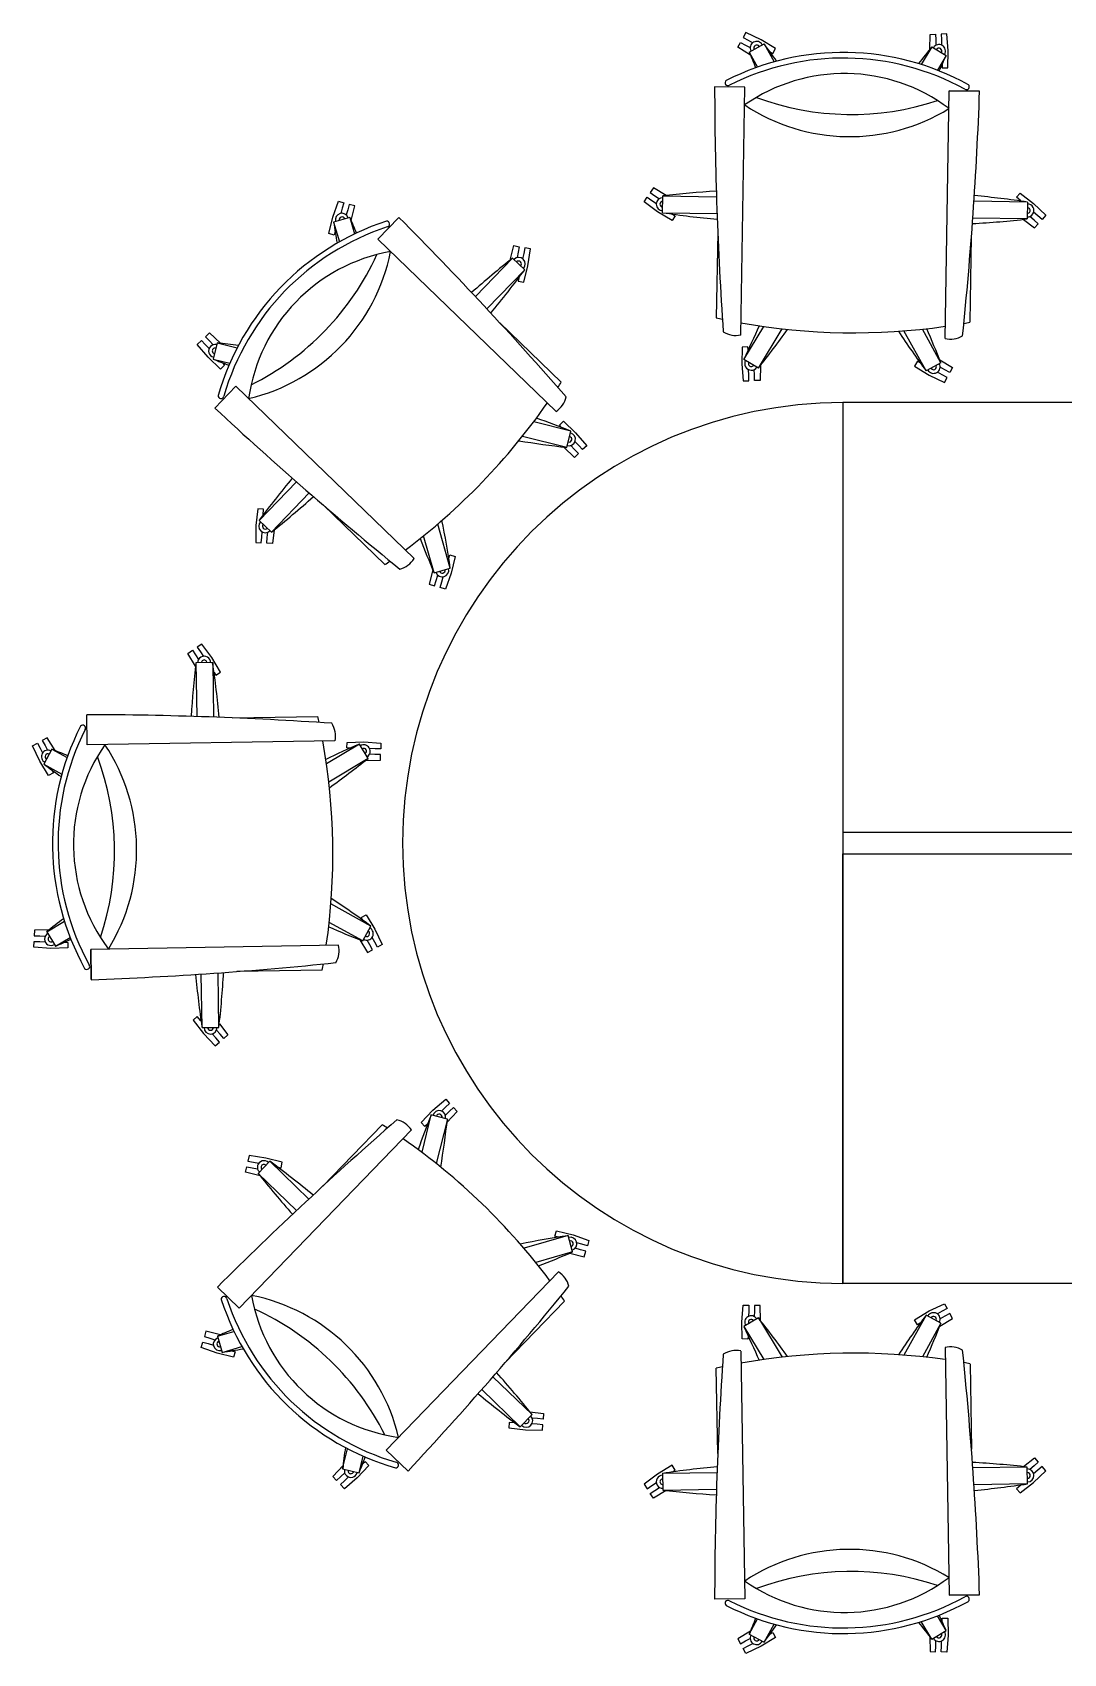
# Model space of a CAD drawing. Header units: millimetres. Extents: x 10079 to 35171, y 5151 to 19853.
# Drawn here: x 26726 to 28646, y 5381 to 8400 of the extents above; entities that cross this region are included whole.
import ezdxf

# ---------------------------------------------------------------- set-up
doc = ezdxf.new("R2010")
doc.units = ezdxf.units.MM

msp = doc.modelspace()

# ---------------------------------------------------------------- linework, layer by layer
at = {"color": 18, "linetype": 'ByBlock', "lineweight": -2, "true_color": 0x000000}
for p, q in [((28054.3, 8399.8), (28049.3, 8390.5)), ((28082.8, 8386.2), (28054.3, 8399.8)), ((28396.9, 8368.5), (28397.4, 8396.2)), ((28397.4, 8396.2), (28407.9, 8396.5)), ((28407.9, 8396.5), (28408.2, 8386)), ((28428.9, 8397.1), (28418.4, 8396.8)), ((28418.4, 8396.8), (28418.7, 8386.3)), ((28431.4, 8365.6), (28428.9, 8397.1)), ((28039.3, 8372.1), (28044.3, 8381.3)), ((28063, 8357.7), (28039.3, 8372.1)), ((28044.3, 8381.3), (28053.6, 8376.3)), ((28049.3, 8390.5), (28058.6, 8385.6)), ((28053.6, 8376.3), (28062.5, 8371.5)), ((28058.6, 8385.6), (28067.5, 8380.7)), ((28060.8, 8363.3), (28088.3, 8378.6)), ((28060.8, 8363.3), (28076.3, 8335.3)), ((28109.7, 8369.9), (28082.8, 8386.2)), ((28088.3, 8378.6), (28107, 8345)), ((28099.3, 8363.5), (28104.8, 8360.6)), ((28104.8, 8360.6), (28109.7, 8369.9)), ((28400.6, 8373.2), (28380.8, 8340.3)), ((28400.6, 8373.2), (28427.6, 8357)), ((28408.2, 8386), (28408.5, 8375.8)), ((28418.7, 8386.3), (28419, 8376.1)), ((28430.7, 8334.1), (28431.4, 8365.6)), ((28427.6, 8357), (28411.1, 8329.6)), ((28420.1, 8340), (28420.2, 8333.8)), ((28420.2, 8333.8), (28430.7, 8334.1)), ((28052.8, 8297.7), (27996.3, 8298.7)), ((28044.9, 7836.3), (28052.8, 8297.7)), ((28425.4, 7829.8), (28433.3, 8291.2)), ((28433.3, 8291.2), (28489.8, 8290.2)), ((28489.8, 8290.2), (28433.3, 8291.2)), ((27864.8, 8084.1), (27870.6, 8092.9)), ((27870.6, 8092.9), (27879.3, 8087.1)), ((27882.2, 8110.4), (27876.4, 8101.6)), ((27876.4, 8101.6), (27885.1, 8095.8)), ((27906, 8096.2), (27882.2, 8110.4)), ((27885.1, 8095.8), (27893.6, 8090.2)), ((27899.5, 8064.1), (27900, 8095.6)), ((27900, 8095.6), (27999.7, 8093.9)), ((28558.5, 8092.8), (28565.4, 8100.7)), ((28566.4, 8085.9), (28558.5, 8092.8)), ((28565.4, 8100.7), (28590.2, 8081.2)), ((27285.4, 8055.9), (27295.9, 8085.6)), ((27295.9, 8085.6), (27306, 8082.6)), ((27302.9, 8072.6), (27300, 8062.9)), ((27306, 8082.6), (27302.9, 8072.6)), ((27313, 8069.6), (27310.1, 8059.9)), ((27316, 8079.6), (27313, 8069.6)), ((27326.1, 8076.6), (27316, 8079.6)), ((27319.5, 8049.8), (27326.1, 8076.6)), ((27890.1, 8065.4), (27864.8, 8084.1)), ((27879.3, 8087.1), (27887.8, 8081.5)), ((27917.2, 8049.3), (27890.1, 8065.4)), ((27899.5, 8064.1), (28000.8, 8062.3)), ((27917.9, 8061.4), (27923.1, 8058)), ((28579.1, 8083.9), (28479.3, 8085.6)), ((28566.7, 8085.7), (28566.4, 8085.9)), ((28579.1, 8083.9), (28578.5, 8052.4)), ((28590.2, 8081.2), (28612.9, 8059.3)), ((28598.1, 8058.3), (28590.4, 8065)), ((27277.9, 8025.3), (27285.4, 8055.9)), ((27317.1, 8055.3), (27286.8, 8046.6)), ((27286.8, 8046.6), (27297.4, 8009.6)), ((27317.1, 8055.3), (27325.9, 8024.5)), ((27369.1, 8014.6), (27408.4, 8055.2)), ((27923.1, 8058), (27917.2, 8049.3)), ((28578.5, 8052.4), (28477.2, 8054.2)), ((28571.8, 8051.7), (28592.2, 8035.6)), ((28591.2, 8050.4), (28583.5, 8057.1)), ((28599.1, 8043.5), (28591.2, 8050.4)), ((28592.2, 8035.6), (28599.1, 8043.5)), ((28606, 8051.4), (28598.1, 8058.3)), ((28612.9, 8059.3), (28606, 8051.4)), ((27287.9, 8022.3), (27277.9, 8025.3)), ((27289.7, 8028.2), (27287.9, 8022.3)), ((27701, 7693.9), (27369.1, 8014.6)), ((27615.4, 7975.9), (27622.2, 8002.7)), ((27622.2, 8002.7), (27632.5, 8000.6)), ((27632.5, 8000.6), (27630.4, 7990.3)), ((28002.2, 8027.3), (27999.4, 7868.1)), ((28471.9, 7860), (28474.6, 8019.2)), ((27620.1, 7979.6), (27550.8, 7907.9)), ((27642.8, 7957.8), (27620.1, 7979.6)), ((27630.4, 7990.3), (27628.4, 7980.4)), ((27640.7, 7988.3), (27638.7, 7978.3)), ((27642.8, 7998.5), (27640.7, 7988.3)), ((27653.1, 7996.5), (27642.8, 7998.5)), ((27648.4, 7965.3), (27653.1, 7996.5)), ((27642.8, 7957.8), (27572.3, 7884.9)), ((27631.6, 7942.8), (27630.4, 7936.8)), ((27640.7, 7934.7), (27648.4, 7965.3)), ((27630.4, 7936.8), (27640.7, 7934.7)), ((27596.1, 7859.1), (27710.7, 7748.5)), ((28050.9, 7791), (28087.7, 7852.2)), ((27032.9, 7818.8), (27040.6, 7826)), ((27053.4, 7794.9), (27032.9, 7818.8)), ((27040.6, 7826), (27047.8, 7818.4)), ((27055.8, 7840.5), (27048.2, 7833.2)), ((27048.2, 7833.2), (27055.4, 7825.6)), ((27055.4, 7825.6), (27062.4, 7818.2)), ((27075.8, 7821.3), (27055.8, 7840.5)), ((27069.8, 7822), (27062.2, 7791.5)), ((27069.8, 7822), (27107.1, 7812.7)), ((28078, 7774.8), (28121.8, 7847.8)), ((28390.2, 7769.4), (28348.9, 7844)), ((28417.8, 7784.7), (28383.1, 7847.1)), ((27047.8, 7818.4), (27054.7, 7811)), ((27076.2, 7773), (27053.4, 7794.9)), ((27062.2, 7791.5), (27093.2, 7783.7)), ((28047.8, 7813.9), (28047.1, 7782.4)), ((28058.3, 7814.2), (28047.8, 7813.9)), ((28078, 7774.8), (28050.9, 7791)), ((28058.5, 7808), (28058.3, 7814.2)), ((28415.5, 7790.3), (28439.2, 7775.9)), ((27083.8, 7780.2), (27076.2, 7773)), ((27079.6, 7784.7), (27083.8, 7780.2)), ((28047.1, 7782.4), (28049.6, 7750.9)), ((28059.8, 7761.7), (28059.5, 7771.9)), ((28060.1, 7751.2), (28059.8, 7761.7)), ((28070.3, 7762), (28070, 7772.2)), ((28070.6, 7751.5), (28070.3, 7762)), ((28081.7, 7779.5), (28081.1, 7751.8)), ((28373.8, 7787.4), (28368.8, 7778.1)), ((28368.8, 7778.1), (28395.8, 7761.8)), ((28379.2, 7784.5), (28373.8, 7787.4)), ((28417.8, 7784.7), (28390.2, 7769.4)), ((28395.8, 7761.8), (28424.2, 7748.2)), ((28420, 7762.4), (28411.1, 7767.3)), ((28425, 7771.7), (28416, 7776.5)), ((28429.2, 7757.5), (28420, 7762.4)), ((28434.2, 7766.7), (28425, 7771.7)), ((28439.2, 7775.9), (28434.2, 7766.7)), ((27104.7, 7740.9), (27065.4, 7700.3)), ((27065.4, 7700.3), (27104.7, 7740.9)), ((27436.5, 7420.2), (27104.7, 7740.9)), ((28049.6, 7750.9), (28060.1, 7751.2)), ((28081.1, 7751.8), (28070.6, 7751.5)), ((28424.2, 7748.2), (28429.2, 7757.5)), ((27728.8, 7657.5), (27659.5, 7674.8)), ((27707.1, 7668.7), (27714.8, 7676)), ((27711.4, 7664.3), (27707.1, 7668.7)), ((27714.8, 7676), (27737.5, 7654.1)), ((27721.1, 7627), (27638.4, 7647.6)), ((27721.1, 7627), (27728.8, 7657.5)), ((27743.2, 7630.6), (27736.2, 7637.9)), ((27737.5, 7654.1), (27758, 7630.2)), ((27715.2, 7627.7), (27735.1, 7608.5)), ((27735.6, 7623.4), (27728.6, 7630.7)), ((27735.1, 7608.5), (27742.8, 7615.7)), ((27742.8, 7615.7), (27735.6, 7623.4)), ((27750.4, 7622.9), (27743.2, 7630.6)), ((27758, 7630.2), (27750.4, 7622.9)), ((27148.2, 7491.2), (27217.5, 7563)), ((27170.8, 7469.3), (27241.3, 7542.2)), ((27382.3, 7408.7), (27267.8, 7519.3)), ((27145.9, 7512.8), (27142.2, 7481.5)), ((27156.4, 7512.1), (27145.9, 7512.8)), ((27148.2, 7491.2), (27170.8, 7469.3)), ((27155.7, 7501.6), (27156.4, 7512.1)), ((27155.7, 7501.3), (27155.7, 7501.6)), ((27142.2, 7481.5), (27141.6, 7449.9)), ((27152.1, 7449.2), (27152.8, 7459.7)), ((27152.8, 7459.7), (27153.5, 7469.8)), ((27162.6, 7448.5), (27163.3, 7459)), ((27163.3, 7459), (27164, 7469.1)), ((27176.1, 7473.6), (27173.1, 7447.8)), ((27473.8, 7393.7), (27454.2, 7462.3)), ((27504.1, 7402.4), (27480.6, 7484.3)), ((27141.6, 7449.9), (27152.1, 7449.2)), ((27173.1, 7447.8), (27162.6, 7448.5)), ((27501.3, 7420.8), (27503, 7426.7)), ((27503, 7426.7), (27513.1, 7423.7)), ((27471.5, 7399.2), (27464.9, 7372.4)), ((27473.8, 7393.7), (27504.1, 7402.4)), ((27513.1, 7423.7), (27505.6, 7393.1)), ((27464.9, 7372.4), (27474.9, 7369.4)), ((27474.9, 7369.4), (27477.9, 7379.4)), ((27477.9, 7379.4), (27480.8, 7389.1)), ((27485, 7366.3), (27488, 7376.4)), ((27495.1, 7363.3), (27485, 7366.3)), ((27488, 7376.4), (27490.9, 7386.1)), ((27505.6, 7393.1), (27495.1, 7363.3)), ((27015.3, 7243.4), (27024, 7249.2)), ((27024, 7249.2), (27029.8, 7240.5)), ((27041.5, 7260.9), (27032.7, 7255)), ((27032.7, 7255), (27038.6, 7246.3)), ((27038.6, 7246.3), (27044.2, 7237.9)), ((27060.2, 7235.5), (27041.5, 7260.9)), ((27029.4, 7219.7), (27015.3, 7243.4)), ((27029.8, 7240.5), (27035.4, 7232.1)), ((27061.6, 7226.2), (27030.1, 7225.6)), ((27030.1, 7225.6), (27031.8, 7125.9)), ((27076.4, 7208.4), (27060.2, 7235.5)), ((27061.6, 7226.2), (27063.3, 7124.8)), ((27064.2, 7207.7), (27067.6, 7202.6)), ((27067.6, 7202.6), (27076.4, 7208.4)), ((26827.9, 7072.9), (26826.9, 7129.3)), ((27098.3, 7123.5), (27257.5, 7126.2)), ((26725.8, 7071.3), (26735.1, 7076.3)), ((26739.4, 7042.9), (26725.8, 7071.3)), ((26735.1, 7076.3), (26740.1, 7067.1)), ((26740.1, 7067.1), (26744.9, 7058.2)), ((26753.6, 7086.3), (26744.3, 7081.3)), ((26744.3, 7081.3), (26749.3, 7072.1)), ((26762.3, 7064.9), (26747, 7037.3)), ((26749.3, 7072.1), (26754.1, 7063.1)), ((26767.9, 7062.6), (26753.6, 7086.3)), ((26762.3, 7064.9), (26790.3, 7049.3)), ((27289.3, 7080.8), (26827.9, 7072.9)), ((27334.7, 7074.7), (27273.4, 7037.9)), ((27311.4, 7067.3), (27311.7, 7077.8)), ((27317.6, 7067.2), (27311.4, 7067.3)), ((27311.7, 7077.8), (27343.3, 7078.5)), ((27350.9, 7047.7), (27334.7, 7074.7)), ((27343.3, 7078.5), (27374.7, 7076)), ((27363.9, 7065.8), (27353.8, 7066.1)), ((27374.4, 7065.5), (27363.9, 7065.8)), ((27374.7, 7076), (27374.4, 7065.5)), ((26755.8, 7015.9), (26739.4, 7042.9)), ((26747, 7037.3), (26780.7, 7018.7)), ((27350.9, 7047.7), (27277.8, 7003.8)), ((27346.2, 7044), (27373.8, 7044.5)), ((27363.6, 7055.3), (27353.5, 7055.6)), ((27374.1, 7055), (27363.6, 7055.3)), ((27373.8, 7044.5), (27374.1, 7055)), ((26765, 7020.9), (26755.8, 7015.9)), ((26762.1, 7026.3), (26765, 7020.9)), ((27356.2, 6735.4), (27281.7, 6776.8)), ((26752.4, 6725.1), (26785.4, 6744.9)), ((27341, 6707.9), (27278.5, 6742.5)), ((27338.2, 6751.9), (27347.5, 6756.8)), ((27341.2, 6746.4), (27338.2, 6751.9)), ((27341, 6707.9), (27356.2, 6735.4)), ((27347.5, 6756.8), (27363.8, 6729.9)), ((26728.6, 6696.7), (26728.9, 6707.2)), ((26728.9, 6707.2), (26739.4, 6706.9)), ((26729.5, 6728.2), (26729.2, 6717.7)), ((26729.2, 6717.7), (26739.7, 6717.4)), ((26757.1, 6728.8), (26729.5, 6728.2)), ((26739.4, 6706.9), (26749.5, 6706.6)), ((26739.7, 6717.4), (26749.8, 6717.1)), ((26752.4, 6725.1), (26768.6, 6698)), ((26768.6, 6698), (26796.1, 6714.5)), ((26785.7, 6705.6), (26791.8, 6705.4)), ((26791.8, 6705.4), (26791.5, 6694.9)), ((27335.4, 6710.1), (27349.7, 6686.4)), ((27354, 6700.7), (27349.1, 6709.6)), ((27363.2, 6705.7), (27358.4, 6714.6)), ((27368.2, 6696.4), (27363.2, 6705.7)), ((27363.8, 6729.9), (27377.4, 6701.4)), ((26760, 6694.2), (26728.6, 6696.7)), ((26791.5, 6694.9), (26760, 6694.2)), ((27295.8, 6700.2), (26834.4, 6692.3)), ((26834.4, 6692.3), (26835.4, 6635.9)), ((26835.4, 6635.9), (26834.4, 6692.3)), ((27349.7, 6686.4), (27358.9, 6691.4)), ((27358.9, 6691.4), (27354, 6700.7)), ((27377.4, 6701.4), (27368.2, 6696.4)), ((27041.7, 6546.6), (27040, 6646.3)), ((27073.2, 6547.1), (27071.5, 6648.5)), ((27265.7, 6653.8), (27106.4, 6651)), ((27032.8, 6567.1), (27024.9, 6560.2)), ((27024.9, 6560.2), (27044.4, 6535.4)), ((27039.7, 6559.2), (27032.8, 6567.1)), ((27039.9, 6559), (27039.7, 6559.2)), ((27074, 6553.8), (27090, 6533.4)), ((27041.7, 6546.6), (27073.2, 6547.1)), ((27044.4, 6535.4), (27066.3, 6512.7)), ((27067.3, 6527.6), (27060.6, 6535.2)), ((27074.2, 6519.6), (27067.3, 6527.6)), ((27075.2, 6534.5), (27068.6, 6542.1)), ((27082.1, 6526.5), (27075.2, 6534.5)), ((27090, 6533.4), (27082.1, 6526.5)), ((27066.3, 6512.7), (27074.2, 6519.6)), ((27471.5, 6392.7), (27495.5, 6413.1)), ((27502.7, 6405.5), (27495.1, 6398.3)), ((27495.5, 6413.1), (27502.7, 6405.5)), ((27449.7, 6369.9), (27471.5, 6392.7)), ((27456.9, 6362.3), (27449.7, 6369.9)), ((27468.1, 6383.9), (27450.8, 6314.6)), ((27498.7, 6376.3), (27468.1, 6383.9)), ((27498.7, 6376.3), (27478, 6293.5)), ((27495.1, 6398.3), (27487.7, 6391.3)), ((27502.3, 6390.7), (27494.9, 6383.7)), ((27498, 6370.3), (27517.1, 6390.2)), ((27509.9, 6397.9), (27502.3, 6390.7)), ((27517.1, 6390.2), (27509.9, 6397.9)), ((27431.7, 6356.1), (27111.1, 6024.3)), ((27266.5, 6251.2), (27377.2, 6365.8)), ((27461.4, 6366.5), (27456.9, 6362.3)), ((27122.9, 6277.3), (27125, 6287.6)), ((27125, 6287.6), (27135.3, 6285.6)), ((27129.2, 6308.2), (27127.1, 6297.9)), ((27127.1, 6297.9), (27137.4, 6295.9)), ((27160.4, 6303.5), (27129.2, 6308.2)), ((27135.3, 6285.6), (27145.2, 6283.6)), ((27137.4, 6295.9), (27147.3, 6293.9)), ((27167.9, 6297.9), (27146, 6275.2)), ((27190.9, 6295.8), (27160.4, 6303.5)), ((27167.9, 6297.9), (27240.8, 6227.4)), ((27182.8, 6286.7), (27188.8, 6285.5)), ((27188.8, 6285.5), (27190.9, 6295.8)), ((27149.7, 6270.5), (27122.9, 6277.3)), ((27146, 6275.2), (27217.7, 6205.9)), ((27723.3, 6159.2), (27641.3, 6135.8)), ((27698.9, 6158.1), (27701.9, 6168.2)), ((27701.9, 6168.2), (27732.6, 6160.7)), ((27731.9, 6129), (27723.3, 6159.2)), ((27732.6, 6160.7), (27762.3, 6150.2)), ((27731.9, 6129), (27663.3, 6109.3)), ((27704.8, 6156.4), (27698.9, 6158.1)), ((27746.2, 6133.1), (27736.5, 6136)), ((27749.2, 6143.1), (27739.5, 6146)), ((27756.3, 6130.1), (27746.2, 6133.1)), ((27759.3, 6140.1), (27749.2, 6143.1)), ((27753.3, 6120), (27756.3, 6130.1)), ((27762.3, 6150.2), (27759.3, 6140.1)), ((27726.4, 6126.6), (27753.3, 6120)), ((27705.4, 6091.6), (27384.8, 5759.8)), ((27111.1, 6024.3), (27070.5, 6063.5)), ((27717, 6037.4), (27606.3, 5922.9)), ((28047.1, 5998.4), (28049.6, 6029.8)), ((28049.6, 6029.8), (28060.1, 6029.5)), ((28059.8, 6019), (28059.5, 6008.9)), ((28060.1, 6029.5), (28059.8, 6019)), ((28070.3, 6018.7), (28070, 6008.6)), ((28070.6, 6029.2), (28070.3, 6018.7)), ((28081.1, 6028.9), (28070.6, 6029.2)), ((28081.7, 6001.3), (28081.1, 6028.9)), ((28390.2, 6011.4), (28348.9, 5936.8)), ((28368.8, 6002.6), (28395.8, 6018.9)), ((28417.8, 5996.1), (28390.2, 6011.4)), ((28395.8, 6018.9), (28424.2, 6032.5)), ((28420, 6018.3), (28411.1, 6013.5)), ((28425, 6009.1), (28416, 6004.3)), ((28429.2, 6023.3), (28420, 6018.3)), ((28424.2, 6032.5), (28429.2, 6023.3)), ((28434.2, 6014.1), (28425, 6009.1)), ((28439.2, 6004.8), (28434.2, 6014.1)), ((27049, 5981.2), (27046, 5971.1)), ((27075.9, 5974.6), (27049, 5981.2)), ((27070.3, 5972.2), (27101.1, 5981)), ((28047.8, 5966.8), (28047.1, 5998.4)), ((28078, 6006), (28050.9, 5989.8)), ((28050.9, 5989.8), (28087.7, 5928.6)), ((28078, 6006), (28121.8, 5932.9)), ((28373.8, 5993.4), (28368.8, 6002.6)), ((28379.2, 5996.3), (28373.8, 5993.4)), ((28417.8, 5996.1), (28383.1, 5933.6)), ((28415.5, 5990.5), (28439.2, 6004.8)), ((27040, 5951), (27043, 5961.1)), ((27069.7, 5940.5), (27040, 5951)), ((27043, 5961.1), (27053.1, 5958.1)), ((27046, 5971.1), (27056.1, 5968.1)), ((27053.1, 5958.1), (27062.8, 5955.2)), ((27056.1, 5968.1), (27065.8, 5965.2)), ((27070.3, 5972.2), (27079, 5941.9)), ((27079, 5941.9), (27116, 5952.5)), ((28058.3, 5966.5), (28047.8, 5966.8)), ((28058.5, 5972.7), (28058.3, 5966.5)), ((28425.4, 5950.9), (28433.3, 5489.5)), ((27100.4, 5933), (27069.7, 5940.5)), ((27097.4, 5944.8), (27103.4, 5943)), ((27103.4, 5943), (27100.4, 5933)), ((28044.9, 5944.4), (28052.8, 5483)), ((28471.9, 5920.8), (28474.6, 5761.5)), ((27656.3, 5825.9), (27583.4, 5896.4)), ((28002.2, 5753.4), (27999.4, 5912.7)), ((27634.4, 5803.3), (27562.7, 5872.6)), ((27652.1, 5831.2), (27677.9, 5828.2)), ((27677.9, 5828.2), (27677.1, 5817.7)), ((27613.6, 5811.5), (27612.9, 5801.1)), ((27612.9, 5801.1), (27644.2, 5797.3)), ((27624, 5810.8), (27613.6, 5811.5)), ((27624.4, 5810.8), (27624, 5810.8)), ((27634.4, 5803.3), (27656.3, 5825.9)), ((27644.2, 5797.3), (27675.7, 5796.8)), ((27665.9, 5808), (27655.8, 5808.6)), ((27666.7, 5818.4), (27656.5, 5819.1)), ((27676.4, 5807.2), (27665.9, 5808)), ((27677.1, 5817.7), (27666.7, 5818.4)), ((27675.7, 5796.8), (27676.4, 5807.2)), ((27303.6, 5724.9), (27312.9, 5762.2)), ((27334.2, 5717.3), (27341.9, 5748.4)), ((27340.9, 5734.7), (27345.4, 5738.9)), ((27345.4, 5738.9), (27352.6, 5731.3)), ((27384.8, 5759.8), (27425.4, 5720.6)), ((27425.4, 5720.6), (27384.8, 5759.8)), ((28571.8, 5729.1), (28592.2, 5745.2)), ((28599.1, 5737.2), (28591.2, 5730.3)), ((28592.2, 5745.2), (28599.1, 5737.2)), ((27304.3, 5730.9), (27285.2, 5710.9)), ((27285.2, 5710.9), (27292.4, 5703.3)), ((27292.4, 5703.3), (27300, 5710.5)), ((27300, 5710.5), (27307.4, 5717.5)), ((27303.6, 5724.9), (27334.2, 5717.3)), ((27330.8, 5708.5), (27306.8, 5688)), ((27307.2, 5702.9), (27314.6, 5709.8)), ((27352.6, 5731.3), (27330.8, 5708.5)), ((27890.1, 5715.3), (27864.8, 5696.6)), ((27917.2, 5731.5), (27890.1, 5715.3)), ((27899.5, 5716.7), (28000.8, 5718.4)), ((27899.5, 5716.7), (27900, 5685.2)), ((27923.1, 5722.7), (27917.2, 5731.5)), ((27917.9, 5719.3), (27923.1, 5722.7)), ((28578.5, 5728.3), (28477.2, 5726.6)), ((28579.1, 5696.8), (28578.5, 5728.3)), ((28591.2, 5730.3), (28583.5, 5723.7)), ((28590.2, 5699.5), (28612.9, 5721.4)), ((28598.1, 5722.4), (28590.4, 5715.8)), ((28606, 5729.3), (28598.1, 5722.4)), ((28612.9, 5721.4), (28606, 5729.3)), ((27299.6, 5695.7), (27307.2, 5702.9)), ((27306.8, 5688), (27299.6, 5695.7)), ((27864.8, 5696.6), (27870.6, 5687.9)), ((27870.6, 5687.9), (27879.3, 5693.7)), ((27876.4, 5679.1), (27885.1, 5684.9)), ((27882.2, 5670.4), (27876.4, 5679.1)), ((27879.3, 5693.7), (27887.8, 5699.3)), ((27906, 5684.5), (27882.2, 5670.4)), ((27885.1, 5684.9), (27893.6, 5690.5)), ((27900, 5685.2), (27999.7, 5686.9)), ((28579.1, 5696.8), (28479.3, 5695.1)), ((28566.4, 5694.8), (28558.5, 5687.9)), ((28558.5, 5687.9), (28565.4, 5680)), ((28565.4, 5680), (28590.2, 5699.5)), ((28566.7, 5695), (28566.4, 5694.8)), ((28052.8, 5483), (27996.3, 5482)), ((28433.3, 5489.5), (28489.8, 5490.5)), ((28489.8, 5490.5), (28433.3, 5489.5)), ((28060.8, 5417.4), (28076.3, 5445.4)), ((28088.3, 5402.1), (28107, 5435.8)), ((28400.6, 5407.5), (28380.8, 5440.5)), ((28427.6, 5423.7), (28411.1, 5451.2)), ((28420.1, 5440.8), (28420.2, 5447)), ((28420.2, 5447), (28430.7, 5446.7)), ((28430.7, 5446.7), (28431.4, 5415.1)), ((28063, 5423), (28039.3, 5408.7)), ((28039.3, 5408.7), (28044.3, 5399.4)), ((28044.3, 5399.4), (28053.6, 5404.4)), ((28053.6, 5404.4), (28062.5, 5409.2)), ((28060.8, 5417.4), (28088.3, 5402.1)), ((28109.7, 5410.9), (28082.8, 5394.5)), ((28099.3, 5417.2), (28104.8, 5420.1)), ((28104.8, 5420.1), (28109.7, 5410.9)), ((28396.9, 5412.2), (28397.4, 5384.6)), ((28400.6, 5407.5), (28427.6, 5423.7)), ((28408.2, 5394.8), (28408.5, 5404.9)), ((28418.7, 5394.5), (28419, 5404.6)), ((28431.4, 5415.1), (28428.9, 5383.7)), ((28049.3, 5390.2), (28058.6, 5395.2)), ((28054.3, 5381), (28049.3, 5390.2)), ((28082.8, 5394.5), (28054.3, 5381)), ((28058.6, 5395.2), (28067.5, 5400)), ((28397.4, 5384.6), (28407.9, 5384.3)), ((28407.9, 5384.3), (28408.2, 5394.8)), ((28418.4, 5384), (28418.7, 5394.5)), ((28428.9, 5383.7), (28418.4, 5384))]:
    msp.add_line(p, q, dxfattribs=at)
at = {"color": 18, "linetype": 'ByBlock', "lineweight": -2, "ltscale": 0.7, "true_color": 0x000000}
for p, q in [((28235.3, 7710.4), (28235.3, 6070.4)), ((29835.3, 7710.4), (28235.3, 7710.4)), ((28235.3, 7710.4), (28235.3, 6910.4)), ((28235.3, 6910.4), (29835.3, 6910.4)), ((28235.3, 6070.4), (28235.3, 6870.4)), ((28235.3, 6870.4), (29835.3, 6870.4)), ((29835.3, 6070.4), (28235.3, 6070.4))]:
    msp.add_line(p, q, dxfattribs=at)
at = {"color": 18, "linetype": 'ByBlock', "lineweight": -2, "true_color": 0x000000}
for centre, radius, start, end in [((28236, 7881.1), 481.4, 61.0855, 116.9482), ((29809.7, 9054.7), 1880.6, 201.569, 202.5322), ((28074.5, 8371), 12.1, 29.0168, 209.0168), ((28074.5, 8371), 5.25, 29.0168, 209.0168), ((26575.9, 7260.9), 1880.6, 35.2487, 36.4646), ((29873.8, 7204.3), 1880.6, 141.569, 142.785), ((28414.1, 8365.1), 12.1, 329.0168, 149.0168), ((28414.1, 8365.1), 5.25, 329.0168, 149.0168), ((28236, 7881.1), 470.9, 61.3096, 116.724), ((26703.4, 9108), 1880.6, 335.5015, 336.4646), ((28021, 8306.1), 5.33, 127.7059, 306.0897), ((28238, 7999.6), 323.7, 53.008, 125.0256), ((28465.3, 8298.5), 5.33, 231.9439, 50.3277), ((34786.6, 8309.2), 6790.3, 180.0886, 183.94274), ((28251, 8755.8), 508.8, 249.6557, 288.3779), ((21703.8, 8533.7), 6790.3, 354.09091, 357.94504), ((28247.6, 8558.7), 353, 236.399, 301.6346), ((27899.7, 8079.8), 12.1, 89.0168, 269.0168), ((28111.7, 6226.9), 1880.6, 93.4238, 96.4646), ((28303.3, 6223.6), 1880.6, 81.569, 84.6098), ((27302, 8051), 12.1, 15.9832, 195.9832), ((27899.7, 8079.8), 5.25, 89.0168, 269.0168), ((28175.2, 9924.4), 1880.6, 261.569, 264.6918), ((28578.8, 8068.2), 12.1, 269.0168, 89.0168), ((28578.8, 8068.2), 5.25, 269.0168, 89.0168), ((27534.2, 7590.5), 481.4, 108.0518, 163.9145), ((27534.2, 7590.5), 470.9, 108.276, 163.6904), ((29146.6, 8325.7), 1880.6, 188.5354, 189.7513), ((27302, 8051), 5.25, 15.9832, 195.9832), ((25591.5, 7307.5), 1880.6, 22.4678, 23.431), ((27385.7, 8042.9), 5.33, 278.9103, 97.2941), ((22599.5, 3261.1), 6790.3, 41.05726, 44.9114), ((28366.8, 9921.1), 1880.6, 273.3419, 276.4646), ((27449, 7672.8), 323.7, 99.9744, 171.992), ((27046.9, 8061.3), 353, 283.3654, 348.601), ((26905.1, 8198.3), 508.8, 296.6221, 335.3443), ((28791.8, 6508.6), 1880.6, 128.5354, 131.5762), ((27631.4, 7968.7), 12.1, 315.9832, 135.9832), ((27631.4, 7968.7), 5.25, 315.9832, 135.9832), ((26132.3, 9078.2), 1880.6, 320.3082, 323.431), ((28255.8, 9038.3), 1197.9, 257.6428, 258.1995), ((28255.8, 9038.3), 1197.9, 259.8766, 278.1571), ((29775.1, 7040), 1880.6, 154.3738, 156.4646), ((28255.8, 9038.3), 1197.9, 279.8341, 280.3909), ((27066, 7806.7), 12.1, 75.9832, 255.9832), ((26854.7, 5953.7), 1880.6, 82.215, 83.431), ((28036.2, 7880.4), 44.9, 238.0124, 281.1786), ((26604.7, 8943.7), 1880.6, 321.569, 324.3165), ((29902.7, 8887.1), 1880.6, 213.7172, 216.4646), ((26668.8, 7093.3), 1880.6, 21.569, 23.6599), ((28435.6, 7873.5), 44.9, 256.8551, 300.0213), ((27066, 7806.7), 5.25, 75.9832, 255.9832), ((27750.4, 9541.7), 1880.6, 248.5354, 249.4985), ((28064.4, 7782.9), 12.1, 149.0168, 329.0168), ((28064.4, 7782.9), 5.25, 149.0168, 329.0168), ((28404, 7777), 12.1, 209.0168, 29.0168), ((28404, 7777), 5.25, 209.0168, 29.0168), ((26701.9, 8394.6), 1197.9, 326.8005, 327.3572), ((31691.7, 12670.8), 6790.3, 227.05496, 230.90909), ((27076.9, 7723.3), 5.33, 174.6723, 353.0561), ((26701.9, 8394.6), 1197.9, 306.8429, 325.1234), ((27676, 7731.2), 44.9, 303.8214, 346.9876), ((27040.6, 5907.3), 1880.6, 68.5354, 70.6262), ((27936.3, 9495.3), 1880.6, 260.6835, 263.431), ((27725, 7642.2), 12.1, 255.9832, 75.9832), ((27725, 7642.2), 5.25, 255.9832, 75.9832), ((28658.6, 6370.8), 1880.6, 140.3902, 143.431), ((25999.2, 8940.4), 1880.6, 308.5354, 311.6581), ((27159.5, 7480.3), 12.1, 135.9832, 315.9832), ((25644.3, 7123.2), 1880.6, 8.5354, 11.2828), ((27159.5, 7480.3), 5.25, 135.9832, 315.9832), ((29199.4, 8141.5), 1880.6, 201.3401, 203.431), ((26701.9, 8394.6), 1197.9, 304.6091, 305.1659), ((27398.4, 7443.9), 44.9, 284.9787, 328.1449), ((27489, 7398), 12.1, 195.9832, 15.9832), ((27489, 7398), 5.25, 195.9832, 15.9832), ((28898.7, 7013.9), 1880.6, 173.5354, 176.5762), ((27045.8, 7225.9), 12.1, 0.9832, 180.9832), ((27045.8, 7225.9), 5.25, 0.9832, 180.9832), ((25201.2, 6950.4), 1880.6, 5.3082, 8.431), ((26816.4, 339), 6790.3, 86.05726, 89.9114), ((26087.4, 6869.8), 1197.9, 11.8005, 12.3572), ((27244.5, 6889.7), 481.4, 153.0518, 208.9145), ((27244.5, 6889.7), 470.9, 153.276, 208.6904), ((26819.6, 7104.6), 5.33, 323.9103, 142.2941), ((27245.3, 7089.5), 44.9, 348.8214, 31.9876), ((26070.9, 5315.9), 1880.6, 67.4678, 68.431), ((27126, 6887.6), 323.7, 144.9744, 216.992), ((26566.9, 6878.1), 353, 328.3654, 33.601), ((26087.4, 6869.8), 1197.9, 351.8429, 10.1234), ((28085.6, 5350.5), 1880.6, 113.5354, 115.6262), ((27342.8, 7061.2), 12.1, 300.9832, 120.9832), ((27342.8, 7061.2), 5.25, 300.9832, 120.9832), ((26754.7, 7051.1), 12.1, 60.9832, 240.9832), ((27864.7, 8549.8), 1880.6, 233.5354, 234.7513), ((26754.7, 7051.1), 5.25, 60.9832, 240.9832), ((26369.9, 6874.7), 508.8, 341.6221, 20.3443), ((26181.9, 8520.9), 1880.6, 305.6835, 308.431), ((26238.5, 5223), 1880.6, 53.5354, 56.2828), ((27921.3, 5251.8), 1880.6, 127.215, 128.431), ((28032.3, 8456.8), 1880.6, 246.3401, 248.431), ((27348.6, 6721.6), 12.1, 240.9832, 60.9832), ((26760.5, 6711.6), 12.1, 120.9832, 300.9832), ((26760.5, 6711.6), 5.25, 120.9832, 300.9832), ((26017.6, 8422.3), 1880.6, 293.5354, 294.4985), ((27348.6, 6721.6), 5.25, 240.9832, 60.9832), ((27252.1, 6690), 44.9, 329.9787, 13.1449), ((26827.2, 6660.3), 5.33, 219.6723, 38.0561), ((26591.9, 13421.8), 6790.3, 272.05496, 275.90909), ((28902, 6822.3), 1880.6, 185.3902, 188.431), ((25204.5, 6758.8), 1880.6, 353.5354, 356.6581), ((26087.4, 6869.8), 1197.9, 349.6091, 350.1659), ((27057.5, 6546.8), 12.1, 180.9832, 0.9832), ((27057.5, 6546.8), 5.25, 180.9832, 0.9832), ((31864.5, 1254.6), 6790.3, 131.05726, 134.9114), ((27394.5, 6331.1), 44.9, 33.8214, 76.9876), ((29218.3, 5695.7), 1880.6, 158.5354, 160.6262), ((27483.4, 6380.1), 12.1, 345.9832, 165.9832), ((27483.4, 6380.1), 5.25, 345.9832, 165.9832), ((25630.4, 6591.4), 1880.6, 350.6835, 353.431), ((26731, 5357), 1197.9, 56.8005, 57.3572), ((26731, 5357), 1197.9, 36.8429, 55.1234), ((27156.9, 6286.6), 12.1, 45.9832, 225.9832), ((27156.9, 6286.6), 5.25, 45.9832, 225.9832), ((26047.4, 4787.5), 1880.6, 50.3082, 53.431), ((28617.1, 7446.9), 1880.6, 218.5354, 221.5762), ((28002.4, 4299.4), 1880.6, 98.5354, 101.2828), ((26984.1, 7854.5), 1880.6, 291.3401, 293.431), ((27727.6, 6144.1), 12.1, 285.9832, 105.9832), ((27727.6, 6144.1), 5.25, 285.9832, 105.9832), ((27681.7, 6053.5), 44.9, 14.9787, 58.1449), ((27082.7, 6040.8), 5.33, 8.9103, 187.2941), ((27535.2, 6189.3), 481.4, 198.0518, 253.9145), ((27535.2, 6189.3), 470.9, 198.276, 253.6904), ((27452.8, 6104.1), 323.7, 189.9744, 261.992), ((27064.3, 5702), 353, 13.3654, 78.601), ((22454.8, 10346.8), 6790.3, 317.05496, 320.90909), ((26731, 5357), 1197.9, 34.6091, 35.1659), ((26927.3, 5560.2), 508.8, 26.6221, 65.3443), ((28064.4, 5997.9), 12.1, 30.9832, 210.9832), ((29902.7, 4893.6), 1880.6, 143.5354, 146.2828), ((28404, 6003.7), 12.1, 330.9832, 150.9832), ((28404, 6003.7), 5.25, 330.9832, 150.9832), ((27818.2, 4246.7), 1880.6, 112.4678, 113.431), ((29775.1, 6740.7), 1880.6, 203.5354, 205.6262), ((28064.4, 5997.9), 5.25, 30.9832, 210.9832), ((26604.7, 4837), 1880.6, 35.6835, 38.431), ((26668.8, 6687.4), 1880.6, 336.3401, 338.431), ((27074.7, 5957.1), 12.1, 105.9832, 285.9832), ((27074.7, 5957.1), 5.25, 105.9832, 285.9832), ((26799.9, 7801.8), 1880.6, 278.5354, 279.7513), ((28435.6, 5907.2), 44.9, 59.9787, 103.1449), ((34786.6, 5471.5), 6790.3, 176.05726, 179.9114), ((28036.2, 5900.4), 44.9, 78.8214, 121.9876), ((28255.8, 4742.5), 1197.9, 81.8429, 100.1234), ((21703.8, 5247), 6790.3, 2.05496, 5.90909), ((28255.8, 4742.5), 1197.9, 79.6091, 80.1659), ((26185.2, 4654.3), 1880.6, 38.5354, 41.6581), ((28255.8, 4742.5), 1197.9, 101.8005, 102.3572), ((28754.9, 7313.7), 1880.6, 230.3902, 233.431), ((27645.4, 5814.6), 12.1, 225.9832, 45.9832), ((27645.4, 5814.6), 5.25, 225.9832, 45.9832), ((29171.9, 5509.8), 1880.6, 172.215, 173.431), ((25584, 6405.5), 1880.6, 338.5354, 339.4985), ((27402.3, 5732), 5.33, 264.6723, 83.0561), ((28366.8, 3859.6), 1880.6, 83.5354, 86.6581), ((27318.9, 5721.1), 12.1, 165.9832, 345.9832), ((27318.9, 5721.1), 5.25, 165.9832, 345.9832), ((27899.7, 5700.9), 12.1, 90.9832, 270.9832), ((27899.7, 5700.9), 5.25, 90.9832, 270.9832), ((28175.2, 3856.3), 1880.6, 95.3082, 98.431), ((28578.8, 5712.6), 12.1, 270.9832, 90.9832), ((28578.8, 5712.6), 5.25, 270.9832, 90.9832), ((28111.7, 7553.9), 1880.6, 263.5354, 266.5762), ((28303.3, 7557.2), 1880.6, 275.3902, 278.431), ((28247.6, 5222), 353, 58.3654, 123.601), ((28251, 5025), 508.8, 71.6221, 110.3443), ((28238, 5781.2), 323.7, 234.9744, 306.992), ((28021, 5474.7), 5.33, 53.9103, 232.2941), ((28236, 5899.6), 481.4, 243.0518, 298.9145), ((28236, 5899.6), 470.9, 243.276, 298.6904), ((28465.3, 5482.3), 5.33, 309.6723, 128.0561), ((29809.7, 4726.1), 1880.6, 157.4678, 158.431), ((26575.9, 6519.9), 1880.6, 323.5354, 324.7513), ((29873.8, 6576.5), 1880.6, 217.215, 218.431), ((26703.4, 4672.7), 1880.6, 23.5354, 24.4985), ((28074.5, 5409.8), 12.1, 150.9832, 330.9832), ((28074.5, 5409.8), 5.25, 150.9832, 330.9832), ((28414.1, 5415.6), 12.1, 210.9832, 30.9832), ((28414.1, 5415.6), 5.25, 210.9832, 30.9832)]:
    msp.add_arc(centre, radius, start, end, dxfattribs=at)
at = {"color": 18, "linetype": 'ByBlock', "lineweight": -2, "ltscale": 0.7, "true_color": 0x000000}
msp.add_arc((28235.3, 6890.4), 820, 90, 270, dxfattribs=at)

doc.saveas('drawing.dxf')
